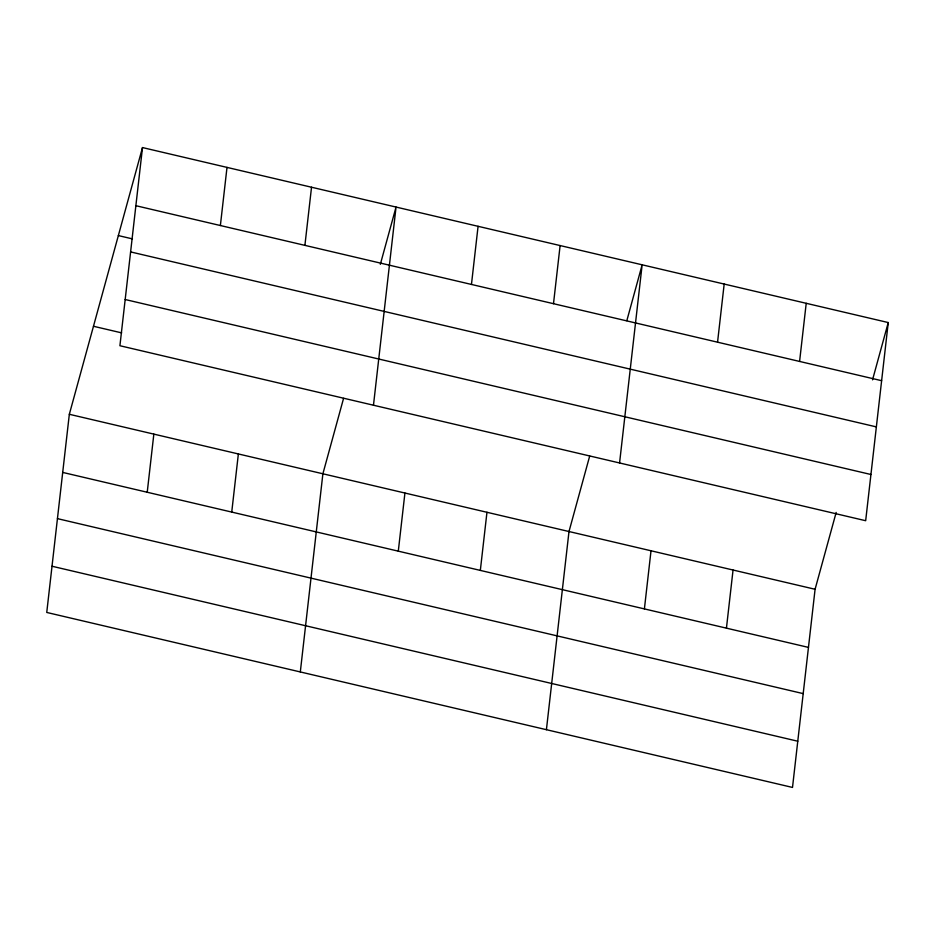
<?xml version="1.0" encoding="UTF-8"?>
<svg xmlns="http://www.w3.org/2000/svg" width="935" height="935" viewBox="0 0 935 935"><rect width="100%" height="100%" fill="white"/><g stroke="black" fill="none" stroke-linecap="round" stroke-linejoin="round"><path stroke-width="1.4" d="M142.494 147.566L119.914 345.728L865.67 520.713L888.25 322.552L142.494 147.566L69.33 414.287L46.75 612.448L792.506 787.434L815.086 589.272L836.171 512.427M147.227 492.242L153.843 434.12M220.38 225.522L227.006 167.4M231.74 512.076L238.367 453.942M304.904 245.356L311.53 187.222M300.31 671.949L322.891 473.776L343.577 398.333M373.474 405.229L396.043 207.056L380.335 264.336M398.298 551.159L404.925 493.025M471.462 284.439L478.077 226.305M480.333 570.408L486.96 512.275M553.497 303.688L560.112 245.554M546.414 729.697L568.994 531.524L589.681 456.081M619.566 462.965L642.146 264.804L626.824 320.682M644.402 608.907L651.017 550.773M717.554 342.187L724.181 284.053M726.437 628.156L733.052 570.023M799.589 361.436L806.215 303.302M872.542 379.832L888.25 322.552M135.867 205.7L881.623 380.685M118.348 235.585L132.431 238.881M130.596 251.912L876.364 426.898M125.173 299.516L870.941 474.501M93.477 326.268L121.643 332.872M69.33 414.287L815.086 589.272M62.703 472.42L808.471 647.406M57.444 518.633L803.2 693.618M52.009 566.236L797.777 741.221"/></g></svg>
